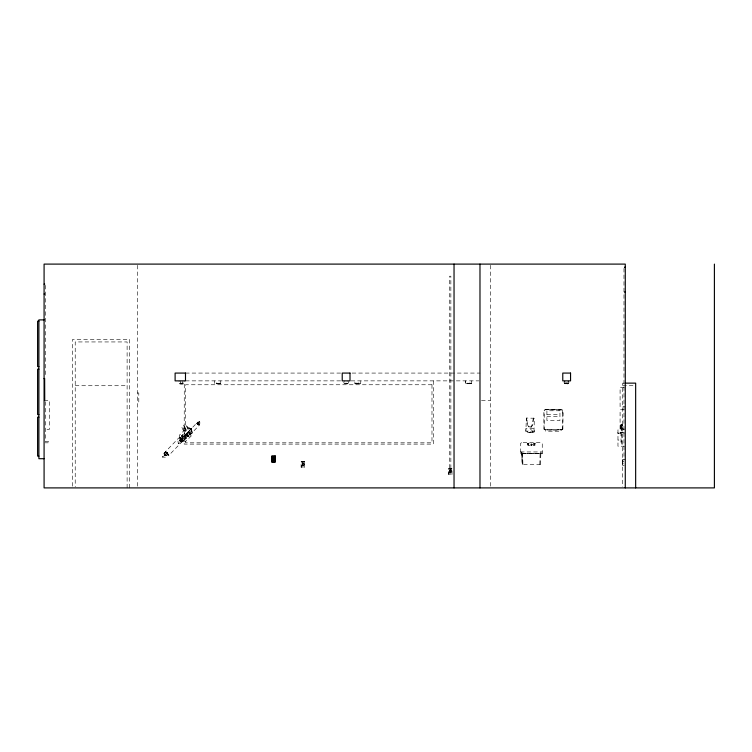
<?xml version="1.0" encoding="UTF-8"?>
<svg xmlns="http://www.w3.org/2000/svg" width="752" height="752" viewBox="0 0 752 752"><rect width="100%" height="100%" fill="white"/><g stroke="black" fill="none" stroke-linecap="round" stroke-linejoin="round"><path stroke-width="0.56" stroke-dasharray="3.76 2.82" d="M532.04 432.221L534.334 431.836L534.352 428.339A27.73 27.73 0 0 1 525.902 428.339L525.902 431.695L528.214 432.221M621.707 427.719L621.716 425.942M562.863 429.016L563.022 413.224L562.44 410.047L544.946 409.68L544.157 410.47L543.828 413.224L543.997 429.016L545.679 429.787A101.172 101.172 0 0 0 561.171 429.787L562.863 429.016A0.949 0.949 0 0 1 561.913 429.787L561.791 429.777M533.694 418.027L532.811 424.748L530.602 428.151A1.288 1.288 0 0 1 529.643 428.151L527.443 424.748L526.56 418.027M533.365 418.027L531.861 425.867M539.804 464.388L540.143 453.484M540.434 464.388L540.923 451.943M165.402 457.16L162.545 457.141L163.663 453.569L178.666 438.049L180.339 438.754L182.304 441.48L168.457 455.778L164.82 452.347L164.462 452.695L164.086 455.43L166.606 455.703M182.821 383.464L181.965 383.482M220.768 380.869L220.731 383.586M347.913 380.869C350.535 385.268 341.643 385.193 344.322 380.869M360.875 380.869L360.64 383.764L355.085 383.783L354.718 380.869M471.683 380.869L471.532 383.717L465.695 383.717M568.456 380.869C571.153 385.325 561.829 385.268 564.555 380.869M621.622 427.042L621.058 426.929L621.678 426.929M177.961 440.963L178.309 443.718L180.677 443.05L185.396 438.971L185.067 436.921L181.758 435.54L179.408 437.73L182.99 438.83L183.573 440.587L182.708 441.499L179.831 442.026L179.455 439.582M534.117 432.043L525.902 431.695L526.334 418.027L534.352 418.262L533.976 432.099A45.148 45.148 0 0 1 526.334 432.099L526.193 432.043M622.393 463.373L623.107 462.988L622.393 463.335M531.861 425.867C528.092 430.332 526.503 420.659 526.879 418.027M622.393 462.01L623.107 461.662L622.393 461.935M622.665 463.993L623.107 463.664L622.336 463.768M620.409 427.747L620.456 426.187M191.328 428.743L185.979 428.687L179.305 435.258L179.596 440.766L180.198 440.042M620.212 426.234L622.261 426.055L620.569 425.895M199.224 422.088L199.703 421.581L199.929 423.357M166.126 453.212L167.442 453.616L167.029 452.281L166.107 452.356C165.205 454.556 168.373 451.369 166.107 452.356L166.258 453.24L169.003 455.186C169.303 454.142 163.466 449.555 166.23 453.221L164.462 452.695L164.979 454.593L168.11 456.126L165.149 454.387L164.462 452.695L166.258 453.24L165.713 451.416L165.365 451.755L166.916 452.535L169.003 455.186L165.816 452.027L166.192 453.174L167.442 453.616L165.816 452.027L166.211 453.193L165.619 451.792L166.211 453.193M162.545 457.122L163.4 456.229M191.055 429.176L191.384 428.8L191.769 432.851L191.384 428.8L188.78 431.347L191.234 433.66L199.346 425.209L196.902 422.897L189.109 431.009M197.099 422.68L198.96 422.408L199.271 424.006M190.623 429.655L191.083 429.148M186.75 433.772L190.651 429.636M198.65 424.871L197.851 423.602L197.513 423.987M180.555 439.647L181.561 438.557M190.651 434.863C190.228 430.097 183.338 434.947 188.085 435.699L188.526 436.856L188.498 435.051C186.233 432.804 185.283 434.722 187.22 436.602C188.432 437.777 192.531 433.641 189.438 434.487L188.479 432.25L189.438 434.487L190.651 434.863L191.318 433.03L189.73 432.287M182.426 439.224L181.57 440.127L181.072 438.435L183.112 440.418L179.794 437.26L183.573 440.587L179.935 437.156L182.99 438.83L183.178 441.076L181.589 440.287L180.781 441.123L179.596 440.916C182.398 439.948 178.816 442.909 180.292 441.565M189.448 430.943L190.077 430.257M179.051 442.956L178.384 443.652L179.164 442.806M181.533 438.585L182.116 437.965M191.074 432.842L190.829 433.096M182.087 437.993L183.262 436.762M198.669 422.699L198.443 422.962M190.012 433.998L190.463 433.519L189.307 433.199L190.801 434.675L192.127 432.268L192.089 431.704L190.331 431.441M197.851 423.517L198.312 423.047L199.581 424.974L197.127 422.662L198.312 423.047M190.782 434.75L188.79 432.776L190.547 434.412L190.698 433.171L188.696 432.033L191.149 434.346L190.698 433.171M164.538 454.988C163.259 456.426 165.929 452.789 165.29 455.533L165.026 454.452L164.265 454.565L165.026 454.434M164.979 454.593L165.76 453.785M183.234 436.79L183.808 436.198M181.871 439.835L182.764 440.033L180.358 437.814L182.962 440.221L180.696 438.087M185.941 434.59L186.769 433.744M183.779 436.216L184.55 435.436M185.97 434.562L184.447 436.104M184.522 435.464L187.295 432.682M184.475 436.075L179.596 440.766M187.267 432.701L189.081 430.915M449.611 469.793L450.805 469.793A0.978 0.978 0 0 1 450.805 471.1L449.611 471.1M449.611 471.777L450.805 471.777A0.978 0.978 0 0 1 450.805 473.083L449.611 473.083M197.691 423.724C194.025 421.346 202.1 428.038 197.691 423.724L196.798 423.291L198.284 424.363L197.419 424.081L197.945 423.517L198.284 424.363L197.485 423.996L197.851 423.602M180.574 383.482L181.298 383.755M182.266 383.811L182.341 383.041L182.501 383.783M216.134 383.482L216.642 383.041L216.717 383.811L216.604 383.041M218.127 383.482L218.7 383.482M346.164 383.482L346.39 383.041M356.326 383.041L356.711 383.755M467.086 383.482L467.659 383.482M469.145 383.041L469.041 383.811L469.182 383.041L469.643 383.811M566.378 383.041L566.435 383.811L566.472 383.041M216.83 383.811L216.914 383.041L217.253 383.482M218.898 383.755L219.17 383.041L219.161 383.755M358.92 383.811L359.005 383.041L359.353 383.482M467.753 383.811L467.847 383.041L468.111 383.755M621.114 441.603L621.707 441.612L621.171 441.593M621.368 444.169L621.791 425.538M197.532 422.229L199.703 421.581M220.449 383.783L214.94 383.783M566.623 383.041L566.933 383.755M624.207 429.082L619.808 428.48L617.965 429.928L617.965 446.218L624.32 446.218M545.068 429.777L544.946 429.787A0.949 0.949 0 0 1 543.997 429.016M567.779 383.783L568.145 380.869M185.49 373.077L341.54 373.077M352.096 373.077L479.983 373.077M185.49 380.869L341.634 380.869M351.034 380.869L478.808 380.869M180.649 383.041L180.687 383.464M180.884 383.041L181.467 383.811M182.849 383.041L182.651 383.811M345.741 383.041L346.061 383.811M357.031 383.041L357.153 383.811M358.3 383.041L358.807 383.811L358.695 383.041M470.085 383.755L470.113 383.041L469.784 383.482M567.027 383.041L567.102 383.811M624.414 383.135L622.684 383.135L622.684 486.732M179.23 383.464C192.644 381.649 175.874 387.581 179.23 380.869M220.768 383.464L214.771 383.717M344.322 383.464L347.913 383.464M354.718 383.464L360.875 383.464M471.711 383.464L465.535 383.464L465.535 380.869L465.92 383.783M564.555 383.464L568.456 383.464M75.219 385.729L127.116 385.729M622.684 385.729L635.656 385.729M624.245 387.355L620.09 387.355L620.09 406.823L625.279 406.823M137.494 392.958L138.791 392.958L138.791 403.326L137.494 403.326M44.086 400.327L49.275 400.327L49.275 429.514L45.12 429.514M481.506 400.327L490.36 400.327M624.245 409.755L620.09 409.755L620.09 429.213L624.245 429.213M546.911 414.662L559.939 414.662M546.911 416.608L559.939 416.608M620.569 425.171L622.261 425.171M620.569 425.331L622.261 425.181M620.945 425.538L621.058 444.197M620.729 425.651L622.007 425.651M620.729 426.224L622.007 426.224L622.007 424.166L620.729 424.166L620.738 428.367M620.738 427.503L621.998 427.503L621.998 428.367M620.212 427.625L620.738 427.747M620.945 427.747L621.791 427.747M621.707 428.085L621.02 428.085L621.02 425.942M624.32 432.447L617.796 432.447L617.796 433.096L624.32 433.096M617.965 433.584L618.962 433.584M617.965 440.07L618.962 440.07M520.459 451.943L542.258 451.943M520.459 453.484L542.258 453.484M625.279 459.369L622.383 459.604L622.365 465.15L625.279 465.516M623.107 461.352C622.017 462.001 622.101 460.374 623.107 460.967L623.107 461.39M623.107 461.004L622.336 460.891M540.462 464.388L522.245 464.388L521.794 451.943L522.273 464.388L521.794 451.943L521.822 453.484M191.356 428.828L187.699 429.072L183.356 427.973L185.18 435.37L184.879 426.299L191.497 428.602L192.465 434.75L185.8 441.321L179.643 440.757M565.184 383.783L564.865 380.869M189.025 432.973L190.256 433.716M168.175 454.246L168.711 454.706L166.897 452.516L168.711 454.706M566.717 383.755L566.792 383.041L566.209 383.041L566.256 383.811L565.974 383.041L565.824 383.811M522.565 453.484L522.913 464.388M623.981 268.379L623.981 459.369M622.28 432.447L622.252 433.096M621.81 432.447L621.81 433.096M620.926 432.447L620.926 433.096M620.456 432.447L620.485 433.096M620.297 426.121L620.297 427.747M540.895 451.943L540.895 453.484M540.707 453.484L522.001 453.71M534.813 443.501L534.813 444.629M534.71 443.154L534.691 444.629M534.531 443.501L534.531 444.629M534.362 443.154L534.371 444.629M534.258 443.501L534.211 444.629M534.08 444.629L534.08 445.316M532.632 432.193L532.651 431.939A2.51 2.51 0 0 0 530.122 429.589A2.51 2.51 0 0 0 527.613 431.939L527.613 432.193M531.758 445.316L531.814 443.953L530.903 443.953L530.884 445.316M531.589 444.629L531.589 445.316M531.354 444.629L531.354 445.316M531.119 444.629L531.119 445.316M528.628 444.629L528.628 445.316M528.459 443.501L528.496 444.629M528.346 443.154L528.336 444.629M528.177 443.501L528.177 444.629M528.007 443.154L528.017 444.629M527.904 443.501L527.857 444.629M490.36 265.277L490.36 486.723M470.085 383.041L469.962 383.811M450.852 468.364L450.852 276.2L449.555 276.2L449.555 468.364M450.26 469.887L450.26 470.47M450.26 471.871L450.26 472.453M450.157 469.887L450.157 470.47M450.157 471.871L450.157 472.453M433.284 380.869L433.284 444.112L184.193 444.112L184.278 380.869M358.347 383.041L358.309 383.755M357.021 383.041L357.05 383.811M302.953 462.809L302.953 463.382M302.953 464.792L302.953 465.366M302.859 462.809L302.859 463.382M302.859 464.792L302.859 465.366M214.621 380.869L214.621 383.464M182.821 380.869L182.924 383.811M180.687 380.869L180.649 383.755M137.494 265.277L137.494 486.723M129.711 487.898L129.711 339.349L72.624 339.349L72.624 486.723M127.116 487.898L127.116 341.944L75.219 341.944L75.219 486.723M45.383 285.318L45.383 377.109M45.383 401.681L45.383 441.537L49.275 441.518L49.275 442.815L45.383 442.815A1.297 1.297 0 0 1 45.045 442.768M449.621 471.09A0.959 0.959 0 0 1 449.621 469.803M449.621 473.074A0.959 0.959 0 0 1 449.621 471.786M562.74 410.63A1.344 1.344 0 0 0 561.913 409.68A143.529 143.529 0 0 0 544.946 409.68A1.344 1.344 0 0 0 544.081 410.789M562.863 413.224L562.693 428.997L561.171 429.627A101.059 101.059 0 0 1 545.689 429.627L544.157 428.997L544.241 410.808A1.184 1.184 0 0 1 544.871 409.896L544.984 409.84A143.03 143.03 0 0 1 561.876 409.84L561.979 409.896A1.184 1.184 0 0 1 562.581 410.667L562.863 413.224M620.325 426.328L620.409 426.816L620.325 426.328M183.563 425.19C187.022 434.12 191.196 425.5 183.563 425.19M181.937 427.352C184.503 435.765 190.331 428.715 181.937 427.352M186.844 433.801L187.962 435.897L189.288 436.132L188.949 434.872L186.844 433.801L187.962 435.897L189.297 436.113L188.949 434.872L186.844 433.829M188.761 436.498L187.436 436.273L186.346 434.12L188.32 435.333L188.761 436.498L188.32 435.333L186.317 434.186L187.436 436.273L188.761 436.498M181.683 436.057L183.065 439.525L185.124 439.77L186.458 438.002L186.101 435.972C183.093 432.964 179.85 435.737 183.347 438.707C184.926 440.127 188.179 437.297 184.588 437.542L182.821 434.571L181.683 436.057M181.758 435.54L185.067 436.921L185.34 439.065L183.347 438.707L181.758 435.54M521.521 442.59L520.459 443.652L520.459 453.71L542.258 453.71L542.258 443.652L541.186 442.59L521.521 442.59M302.389 462.64L302.304 462.715A0.959 0.959 0 0 0 302.323 464.003L303.507 464.012A0.978 0.978 0 0 0 303.507 462.715L302.389 462.64M302.389 464.614L302.304 464.698A0.959 0.959 0 0 0 302.323 465.986L303.507 465.996A0.978 0.978 0 0 0 303.507 464.698L302.389 464.614M621.114 441.198L621.65 441.198L621.086 441.198M561.171 429.787L545.679 429.787L545.679 431.206L561.171 431.206L561.171 429.787M621.114 429.853L621.641 429.853L621.114 429.853M431.986 384.761L185.49 384.761L185.49 442.815L431.986 442.815L431.986 384.761M559.939 410.771L546.911 410.771L546.911 420.5L559.939 420.5L559.939 410.771M621.876 424.429L620.861 424.429L620.945 428.461L621.791 428.461L621.876 424.429M530.677 432.259L529.587 432.466L530.677 432.259M529.201 443.154L527.152 443.501L529.201 443.154M535.556 443.154L533.516 443.501L535.556 443.154M534.992 444.629L527.725 444.629L527.725 445.316L534.992 445.316L534.992 444.629M304.701 461.286L301.11 461.286L301.11 467.434L304.701 467.434L304.701 461.286M304.334 461.653L301.467 461.653L301.467 467.067L304.334 467.067L304.334 461.653M303.357 462.809L302.454 462.809L302.454 463.382L303.357 463.382L303.357 462.809M303.357 464.792L302.454 464.792L302.454 465.366L303.357 465.366L303.357 464.792M451.999 468.364L448.408 468.364L448.408 474.512L451.999 474.512L451.999 468.364M451.642 468.731L448.775 468.731L448.775 474.155L451.642 474.155L451.642 468.731M450.664 469.887L449.762 469.887L449.762 470.47L450.664 470.47L450.664 469.887M450.664 471.871L449.762 471.871L449.762 472.453L450.664 472.453L450.664 471.871M182.708 441.499L180.781 441.123L179.07 438.059L180.941 440.926L182.708 441.499M185.631 439.102L185.33 436.978L185.622 439.083"/><path stroke-width="1.13" d="M44.65 378.585L44.735 400.327M44.565 378.463L44.406 379.008L44.086 378.5M624.461 267.204L625.279 267.204M44.086 284.143L44.735 284.143M624.461 292.002L625.279 292.002M44.086 294.023L44.735 294.023M44.086 319.891L38.897 319.891L38.897 458.701L44.086 458.701M38.897 321.189L37.6 321.189L37.6 366.591L38.897 366.591M38.897 369.185L37.6 369.185L37.6 414.596L38.897 414.596M625.279 383.135L635.656 383.135L635.656 487.898M38.897 417.191L37.6 417.191L37.6 456.107L38.897 456.107M714.4 264.102L714.4 487.898L44.086 487.898L44.086 264.102L625.279 264.102L625.279 487.898M479.983 264.102L479.983 487.898M454.039 264.102L454.039 487.898M273.549 457.526L273.549 458.1M273.549 459.51L273.549 460.083M273.455 457.526L273.455 458.1M273.455 459.51L273.455 460.083M272.985 457.348L272.901 457.432A0.959 0.959 0 0 0 272.92 458.72L274.104 458.729A0.959 0.959 0 0 0 274.085 457.442L272.985 457.348M272.985 459.331L272.901 459.416A0.959 0.959 0 0 0 272.92 460.703L274.104 460.713A0.978 0.978 0 0 0 274.104 459.416L272.985 459.331M185.49 373.077L175.113 373.077L175.113 380.869L185.49 380.869L185.49 373.077M350.009 373.077L342.226 373.077L342.226 380.869L350.009 380.869L350.009 373.077M570.552 373.077L562.769 373.077L562.769 380.869L570.552 380.869L570.552 373.077M275.298 456.003L271.707 456.003L271.707 462.151L275.298 462.151L275.298 456.003M274.941 456.361L272.074 456.361L272.074 461.784L274.941 461.784L274.941 456.361M273.954 457.526L273.051 457.526L273.051 458.1L273.954 458.1L273.954 457.526M273.954 459.51L273.051 459.51L273.051 460.083L273.954 460.083L273.954 459.51"/></g></svg>
